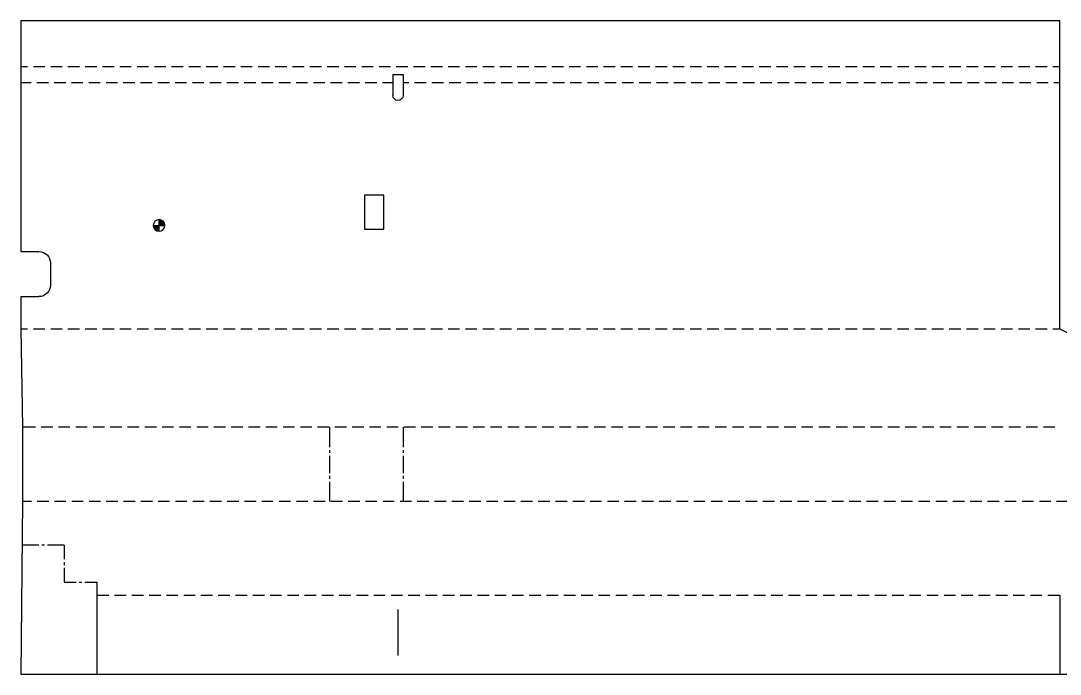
# Model space of a CAD drawing. Header units: millimetres. Extents: x -468 to 483, y -337 to 336.
# Drawn here: x -468 to 105, y -25 to 336 of the extents above; entities that cross this region are included whole.
import ezdxf

# ---------------------------------------------------------------- set-up
doc = ezdxf.new("R2010")
doc.units = ezdxf.units.MM
doc.header["$MEASUREMENT"] = 0
doc.layers.add('Layer 1', color=7, linetype='Continuous')

msp = doc.modelspace()

# ---------------------------------------------------------------- linework, layer by layer
at = {"layer": 'Layer 1', "lineweight": 30}
for points in [[(-467.7368, 335.6779), (-467.7368, 335.6779), (-467.7368, 208.4874), (-467.7368, 208.4874)], [(105.0121, 335.6779), (105.0121, 335.6779), (-467.7368, 335.6779), (-467.7368, 335.6779)], [(105.0121, 165.7519), (105.0121, 165.7519), (105.0121, 335.6779), (105.0121, 335.6779)], [(-262.6529, 305.9811), (-262.6529, 305.9811), (-257.0014, 305.9811), (-257.0014, 305.9811)], [(-262.6529, 305.9811), (-262.6529, 305.9811), (-262.6529, 294.5722), (-262.6529, 294.5722)], [(-257.0014, 305.9811), (-257.0014, 305.9811), (-257.0014, 294.5722), (-257.0014, 294.5722)], [(-267.5213, 220.7852), (-267.5213, 220.7852), (-267.5213, 239.5389), (-267.5213, 239.5389)], [(-278.2316, 220.7852), (-278.2316, 220.7852), (-267.5213, 220.7852), (-267.5213, 220.7852)], [(-467.7368, 208.4874), (-467.7368, 208.4874), (-457.7884, 208.4874), (-457.7884, 208.4874)], [(-457.7779, 208.4874), (-454.265, 208.4874), (-451.4173, 205.6397), (-451.4173, 202.1268)], [(-451.4384, 202.1374), (-451.4384, 202.1374), (-451.4384, 189.9666), (-451.4384, 189.9666)], [(-451.4173, 189.956), (-451.4173, 186.4431), (-454.265, 183.5954), (-457.7779, 183.5954)], [(-467.7368, 183.6166), (-467.7368, 183.6166), (-467.7368, 165.7519), (-467.7368, 165.7519)], [(-467.7368, 183.6166), (-467.7368, 183.6166), (-457.7884, 183.6166), (-457.7884, 183.6166)], [(-467.7368, 165.7519), (-467.7368, 165.7519), (-466.7419, 111.5864), (-466.7419, 111.5864)], [(105.0121, 165.7519), (105.0121, 165.7519), (201.9554, 115.9467), (201.9554, 115.9467)], [(-466.7419, 111.5864), (-466.7419, 111.5864), (-466.7419, 70.6077), (-466.7419, 70.6077)], [(-466.7419, 70.6077), (-466.7419, 70.6077), (-467.7368, -24.5788), (-467.7368, -24.5788)], [(-425.8691, 18.7494), (-425.8691, 18.7494), (-425.8691, -24.5788), (-425.8691, -24.5788)], [(105.0121, 18.7494), (105.0121, 18.7494), (105.0121, -24.5788), (105.0121, -24.5788)], [(-259.8166, 11.1717), (-259.8166, 11.1717), (-259.8166, -14.2494), (-259.8166, -14.2494)], [(-467.7368, -24.5788), (-467.7368, -24.5788), (237.5577, -24.5788), (237.5577, -24.5788)]]:
    msp.add_open_spline(points, degree=3, dxfattribs=at)
at = {"layer": 'Layer 1', "color": 5, "lineweight": 30}
for points in [[(-463.9479, 310.2779), (-463.9479, 310.2779), (-467.7368, 310.2779), (-467.7368, 310.2779)], [(-454.4229, 310.2779), (-454.4229, 310.2779), (-460.7729, 310.2779), (-460.7729, 310.2779)], [(-444.8979, 310.2779), (-444.8979, 310.2779), (-451.2479, 310.2779), (-451.2479, 310.2779)], [(-435.3729, 310.2779), (-435.3729, 310.2779), (-441.7229, 310.2779), (-441.7229, 310.2779)], [(-425.8479, 310.2779), (-425.8479, 310.2779), (-432.1979, 310.2779), (-432.1979, 310.2779)], [(-416.3229, 310.2779), (-416.3229, 310.2779), (-422.6729, 310.2779), (-422.6729, 310.2779)], [(-406.7979, 310.2779), (-406.7979, 310.2779), (-413.1479, 310.2779), (-413.1479, 310.2779)], [(-397.2729, 310.2779), (-397.2729, 310.2779), (-403.6229, 310.2779), (-403.6229, 310.2779)], [(-387.7479, 310.2779), (-387.7479, 310.2779), (-394.0979, 310.2779), (-394.0979, 310.2779)], [(-378.2229, 310.2779), (-378.2229, 310.2779), (-384.5729, 310.2779), (-384.5729, 310.2779)], [(-368.6979, 310.2779), (-368.6979, 310.2779), (-375.0479, 310.2779), (-375.0479, 310.2779)], [(-359.1729, 310.2779), (-359.1729, 310.2779), (-365.5229, 310.2779), (-365.5229, 310.2779)], [(-349.6479, 310.2779), (-349.6479, 310.2779), (-355.9979, 310.2779), (-355.9979, 310.2779)], [(-340.1229, 310.2779), (-340.1229, 310.2779), (-346.4729, 310.2779), (-346.4729, 310.2779)], [(-330.5979, 310.2779), (-330.5979, 310.2779), (-336.9479, 310.2779), (-336.9479, 310.2779)], [(-321.0518, 310.2779), (-321.0518, 310.2779), (-327.4229, 310.2779), (-327.4229, 310.2779)], [(-311.5268, 310.2779), (-311.5268, 310.2779), (-317.8768, 310.2779), (-317.8768, 310.2779)], [(-302.0018, 310.2779), (-302.0018, 310.2779), (-308.3518, 310.2779), (-308.3518, 310.2779)], [(-292.4768, 310.2779), (-292.4768, 310.2779), (-298.8268, 310.2779), (-298.8268, 310.2779)], [(-282.9518, 310.2779), (-282.9518, 310.2779), (-289.3018, 310.2779), (-289.3018, 310.2779)], [(-273.4268, 310.2779), (-273.4268, 310.2779), (-279.7768, 310.2779), (-279.7768, 310.2779)], [(-263.9018, 310.2779), (-263.9018, 310.2779), (-270.2518, 310.2779), (-270.2518, 310.2779)], [(-254.3768, 310.2779), (-254.3768, 310.2779), (-260.7268, 310.2779), (-260.7268, 310.2779)], [(-244.8518, 310.2779), (-244.8518, 310.2779), (-251.2018, 310.2779), (-251.2018, 310.2779)], [(-235.3268, 310.2779), (-235.3268, 310.2779), (-241.6768, 310.2779), (-241.6768, 310.2779)], [(-225.8018, 310.2779), (-225.8018, 310.2779), (-232.1518, 310.2779), (-232.1518, 310.2779)], [(-216.2768, 310.2779), (-216.2768, 310.2779), (-222.6268, 310.2779), (-222.6268, 310.2779)], [(-206.7518, 310.2779), (-206.7518, 310.2779), (-213.1018, 310.2779), (-213.1018, 310.2779)], [(-197.2268, 310.2779), (-197.2268, 310.2779), (-203.5768, 310.2779), (-203.5768, 310.2779)], [(-187.7018, 310.2779), (-187.7018, 310.2779), (-194.0518, 310.2779), (-194.0518, 310.2779)], [(-178.1768, 310.2779), (-178.1768, 310.2779), (-184.5268, 310.2779), (-184.5268, 310.2779)], [(-168.6518, 310.2779), (-168.6518, 310.2779), (-175.0018, 310.2779), (-175.0018, 310.2779)], [(-159.1268, 310.2779), (-159.1268, 310.2779), (-165.4768, 310.2779), (-165.4768, 310.2779)], [(-149.6018, 310.2779), (-149.6018, 310.2779), (-155.9518, 310.2779), (-155.9518, 310.2779)], [(-140.0768, 310.2779), (-140.0768, 310.2779), (-146.4268, 310.2779), (-146.4268, 310.2779)], [(-130.5518, 310.2779), (-130.5518, 310.2779), (-136.9018, 310.2779), (-136.9018, 310.2779)], [(-121.0268, 310.2779), (-121.0268, 310.2779), (-127.3768, 310.2779), (-127.3768, 310.2779)], [(-111.5018, 310.2779), (-111.5018, 310.2779), (-117.8518, 310.2779), (-117.8518, 310.2779)], [(-101.9768, 310.2779), (-101.9768, 310.2779), (-108.3268, 310.2779), (-108.3268, 310.2779)], [(-92.4518, 310.2779), (-92.4518, 310.2779), (-98.8018, 310.2779), (-98.8018, 310.2779)], [(-82.9268, 310.2779), (-82.9268, 310.2779), (-89.2768, 310.2779), (-89.2768, 310.2779)], [(-73.4018, 310.2779), (-73.4018, 310.2779), (-79.7518, 310.2779), (-79.7518, 310.2779)], [(-63.8768, 310.2779), (-63.8768, 310.2779), (-70.2268, 310.2779), (-70.2268, 310.2779)], [(-54.3518, 310.2779), (-54.3518, 310.2779), (-60.7018, 310.2779), (-60.7018, 310.2779)], [(-44.8268, 310.2779), (-44.8268, 310.2779), (-51.1768, 310.2779), (-51.1768, 310.2779)], [(-35.3018, 310.2779), (-35.3018, 310.2779), (-41.6518, 310.2779), (-41.6518, 310.2779)], [(-25.7768, 310.2779), (-25.7768, 310.2779), (-32.1268, 310.2779), (-32.1268, 310.2779)], [(-16.2518, 310.2779), (-16.2518, 310.2779), (-22.6018, 310.2779), (-22.6018, 310.2779)], [(-6.7268, 310.2779), (-6.7268, 310.2779), (-13.0768, 310.2779), (-13.0768, 310.2779)], [(2.7982, 310.2779), (2.7982, 310.2779), (-3.5518, 310.2779), (-3.5518, 310.2779)], [(12.3232, 310.2779), (12.3232, 310.2779), (5.9732, 310.2779), (5.9732, 310.2779)], [(21.8482, 310.2779), (21.8482, 310.2779), (15.4982, 310.2779), (15.4982, 310.2779)], [(31.3732, 310.2779), (31.3732, 310.2779), (25.0232, 310.2779), (25.0232, 310.2779)], [(40.8982, 310.2779), (40.8982, 310.2779), (34.5482, 310.2779), (34.5482, 310.2779)], [(50.4232, 310.2779), (50.4232, 310.2779), (44.0732, 310.2779), (44.0732, 310.2779)], [(59.9482, 310.2779), (59.9482, 310.2779), (53.5982, 310.2779), (53.5982, 310.2779)], [(69.4732, 310.2779), (69.4732, 310.2779), (63.1232, 310.2779), (63.1232, 310.2779)], [(78.9982, 310.2779), (78.9982, 310.2779), (72.6482, 310.2779), (72.6482, 310.2779)], [(88.5232, 310.2779), (88.5232, 310.2779), (82.1732, 310.2779), (82.1732, 310.2779)], [(98.0482, 310.2779), (98.0482, 310.2779), (91.6982, 310.2779), (91.6982, 310.2779)], [(105.0121, 310.2779), (105.0121, 310.2779), (101.2232, 310.2779), (101.2232, 310.2779)], [(-467.7368, 301.6207), (-467.7368, 301.6207), (-462.0218, 301.6207), (-462.0218, 301.6207)], [(-458.8468, 301.6207), (-458.8468, 301.6207), (-452.4968, 301.6207), (-452.4968, 301.6207)], [(-449.3218, 301.6207), (-449.3218, 301.6207), (-442.9718, 301.6207), (-442.9718, 301.6207)], [(-439.7968, 301.6207), (-439.7968, 301.6207), (-433.4468, 301.6207), (-433.4468, 301.6207)], [(-430.2718, 301.6207), (-430.2718, 301.6207), (-423.9218, 301.6207), (-423.9218, 301.6207)], [(-420.7468, 301.6207), (-420.7468, 301.6207), (-414.3968, 301.6207), (-414.3968, 301.6207)], [(-411.2218, 301.6207), (-411.2218, 301.6207), (-404.8718, 301.6207), (-404.8718, 301.6207)], [(-401.6968, 301.6207), (-401.6968, 301.6207), (-395.3468, 301.6207), (-395.3468, 301.6207)], [(-392.1718, 301.6207), (-392.1718, 301.6207), (-385.8218, 301.6207), (-385.8218, 301.6207)], [(-382.6468, 301.6207), (-382.6468, 301.6207), (-376.2968, 301.6207), (-376.2968, 301.6207)], [(-373.1218, 301.6207), (-373.1218, 301.6207), (-366.7718, 301.6207), (-366.7718, 301.6207)], [(-363.5968, 301.6207), (-363.5968, 301.6207), (-357.2468, 301.6207), (-357.2468, 301.6207)], [(-354.0718, 301.6207), (-354.0718, 301.6207), (-347.7218, 301.6207), (-347.7218, 301.6207)], [(-344.5468, 301.6207), (-344.5468, 301.6207), (-338.1968, 301.6207), (-338.1968, 301.6207)], [(-335.0218, 301.6207), (-335.0218, 301.6207), (-328.6718, 301.6207), (-328.6718, 301.6207)], [(-325.4968, 301.6207), (-325.4968, 301.6207), (-319.1468, 301.6207), (-319.1468, 301.6207)], [(-315.9718, 301.6207), (-315.9718, 301.6207), (-309.6218, 301.6207), (-309.6218, 301.6207)], [(-306.4468, 301.6207), (-306.4468, 301.6207), (-300.0968, 301.6207), (-300.0968, 301.6207)], [(-296.9218, 301.6207), (-296.9218, 301.6207), (-290.5718, 301.6207), (-290.5718, 301.6207)], [(-287.3968, 301.6207), (-287.3968, 301.6207), (-281.0468, 301.6207), (-281.0468, 301.6207)], [(-277.8718, 301.6207), (-277.8718, 301.6207), (-271.5218, 301.6207), (-271.5218, 301.6207)], [(-268.3468, 301.6207), (-268.3468, 301.6207), (-262.6529, 301.6207), (-262.6529, 301.6207)], [(-257.0014, 301.6207), (-257.0014, 301.6207), (-253.8053, 301.6207), (-253.8053, 301.6207)], [(-250.6303, 301.6207), (-250.6303, 301.6207), (-244.2803, 301.6207), (-244.2803, 301.6207)], [(-241.1053, 301.6207), (-241.1053, 301.6207), (-234.7553, 301.6207), (-234.7553, 301.6207)], [(-231.5803, 301.6207), (-231.5803, 301.6207), (-225.2303, 301.6207), (-225.2303, 301.6207)], [(-222.0553, 301.6207), (-222.0553, 301.6207), (-215.7053, 301.6207), (-215.7053, 301.6207)], [(-212.5303, 301.6207), (-212.5303, 301.6207), (-206.1803, 301.6207), (-206.1803, 301.6207)], [(-203.0053, 301.6207), (-203.0053, 301.6207), (-196.6553, 301.6207), (-196.6553, 301.6207)], [(-193.4803, 301.6207), (-193.4803, 301.6207), (-187.1303, 301.6207), (-187.1303, 301.6207)], [(-183.9553, 301.6207), (-183.9553, 301.6207), (-177.6053, 301.6207), (-177.6053, 301.6207)], [(-174.4303, 301.6207), (-174.4303, 301.6207), (-168.0803, 301.6207), (-168.0803, 301.6207)], [(-164.9053, 301.6207), (-164.9053, 301.6207), (-158.5553, 301.6207), (-158.5553, 301.6207)], [(-155.3591, 301.6207), (-155.3591, 301.6207), (-149.0091, 301.6207), (-149.0091, 301.6207)], [(-145.8341, 301.6207), (-145.8341, 301.6207), (-139.4841, 301.6207), (-139.4841, 301.6207)], [(-136.3091, 301.6207), (-136.3091, 301.6207), (-129.9591, 301.6207), (-129.9591, 301.6207)], [(-126.7841, 301.6207), (-126.7841, 301.6207), (-120.4341, 301.6207), (-120.4341, 301.6207)], [(-117.2591, 301.6207), (-117.2591, 301.6207), (-110.9091, 301.6207), (-110.9091, 301.6207)], [(-107.7341, 301.6207), (-107.7341, 301.6207), (-101.3841, 301.6207), (-101.3841, 301.6207)], [(-98.2091, 301.6207), (-98.2091, 301.6207), (-91.8591, 301.6207), (-91.8591, 301.6207)], [(-88.6841, 301.6207), (-88.6841, 301.6207), (-82.3341, 301.6207), (-82.3341, 301.6207)], [(-79.1591, 301.6207), (-79.1591, 301.6207), (-72.8091, 301.6207), (-72.8091, 301.6207)], [(-69.6341, 301.6207), (-69.6341, 301.6207), (-63.2841, 301.6207), (-63.2841, 301.6207)], [(-60.1091, 301.6207), (-60.1091, 301.6207), (-53.7591, 301.6207), (-53.7591, 301.6207)], [(-50.5841, 301.6207), (-50.5841, 301.6207), (-44.2341, 301.6207), (-44.2341, 301.6207)], [(-41.0591, 301.6207), (-41.0591, 301.6207), (-34.7091, 301.6207), (-34.7091, 301.6207)], [(-31.5341, 301.6207), (-31.5341, 301.6207), (-25.1841, 301.6207), (-25.1841, 301.6207)], [(-22.0091, 301.6207), (-22.0091, 301.6207), (-15.6591, 301.6207), (-15.6591, 301.6207)], [(-12.4841, 301.6207), (-12.4841, 301.6207), (-6.1341, 301.6207), (-6.1341, 301.6207)], [(-2.9591, 301.6207), (-2.9591, 301.6207), (3.3909, 301.6207), (3.3909, 301.6207)], [(6.5659, 301.6207), (6.5659, 301.6207), (12.9159, 301.6207), (12.9159, 301.6207)], [(16.0909, 301.6207), (16.0909, 301.6207), (22.4409, 301.6207), (22.4409, 301.6207)], [(25.6159, 301.6207), (25.6159, 301.6207), (31.9659, 301.6207), (31.9659, 301.6207)], [(35.1409, 301.6207), (35.1409, 301.6207), (41.4909, 301.6207), (41.4909, 301.6207)], [(44.6659, 301.6207), (44.6659, 301.6207), (51.0159, 301.6207), (51.0159, 301.6207)], [(54.1909, 301.6207), (54.1909, 301.6207), (60.5409, 301.6207), (60.5409, 301.6207)], [(63.7159, 301.6207), (63.7159, 301.6207), (70.0659, 301.6207), (70.0659, 301.6207)], [(73.2409, 301.6207), (73.2409, 301.6207), (79.5909, 301.6207), (79.5909, 301.6207)], [(82.7659, 301.6207), (82.7659, 301.6207), (89.1159, 301.6207), (89.1159, 301.6207)], [(92.2909, 301.6207), (92.2909, 301.6207), (98.6409, 301.6207), (98.6409, 301.6207)], [(101.8159, 301.6207), (101.8159, 301.6207), (105.0121, 301.6207), (105.0121, 301.6207)], [(-467.7368, 165.7519), (-467.7368, 165.7519), (-463.9479, 165.7519), (-463.9479, 165.7519)], [(-460.7729, 165.7519), (-460.7729, 165.7519), (-454.4229, 165.7519), (-454.4229, 165.7519)], [(-451.2479, 165.7519), (-451.2479, 165.7519), (-444.8979, 165.7519), (-444.8979, 165.7519)], [(-441.7229, 165.7519), (-441.7229, 165.7519), (-435.3729, 165.7519), (-435.3729, 165.7519)], [(-432.1979, 165.7519), (-432.1979, 165.7519), (-425.8479, 165.7519), (-425.8479, 165.7519)], [(-422.6729, 165.7519), (-422.6729, 165.7519), (-416.3229, 165.7519), (-416.3229, 165.7519)], [(-413.1479, 165.7519), (-413.1479, 165.7519), (-406.7979, 165.7519), (-406.7979, 165.7519)], [(-403.6229, 165.7519), (-403.6229, 165.7519), (-397.2729, 165.7519), (-397.2729, 165.7519)], [(-394.0979, 165.7519), (-394.0979, 165.7519), (-387.7479, 165.7519), (-387.7479, 165.7519)], [(-384.5729, 165.7519), (-384.5729, 165.7519), (-378.2229, 165.7519), (-378.2229, 165.7519)], [(-375.0479, 165.7519), (-375.0479, 165.7519), (-368.6979, 165.7519), (-368.6979, 165.7519)], [(-365.5229, 165.7519), (-365.5229, 165.7519), (-359.1729, 165.7519), (-359.1729, 165.7519)], [(-355.9979, 165.7519), (-355.9979, 165.7519), (-349.6479, 165.7519), (-349.6479, 165.7519)], [(-346.4729, 165.7519), (-346.4729, 165.7519), (-340.1229, 165.7519), (-340.1229, 165.7519)], [(-336.9479, 165.7519), (-336.9479, 165.7519), (-330.5979, 165.7519), (-330.5979, 165.7519)], [(-327.4229, 165.7519), (-327.4229, 165.7519), (-321.0518, 165.7519), (-321.0518, 165.7519)], [(-317.8768, 165.7519), (-317.8768, 165.7519), (-311.5268, 165.7519), (-311.5268, 165.7519)], [(-308.3518, 165.7519), (-308.3518, 165.7519), (-302.0018, 165.7519), (-302.0018, 165.7519)], [(-298.8268, 165.7519), (-298.8268, 165.7519), (-292.4768, 165.7519), (-292.4768, 165.7519)], [(-289.3018, 165.7519), (-289.3018, 165.7519), (-282.9518, 165.7519), (-282.9518, 165.7519)], [(-279.7768, 165.7519), (-279.7768, 165.7519), (-273.4268, 165.7519), (-273.4268, 165.7519)], [(-270.2518, 165.7519), (-270.2518, 165.7519), (-263.9018, 165.7519), (-263.9018, 165.7519)], [(-260.7268, 165.7519), (-260.7268, 165.7519), (-254.3768, 165.7519), (-254.3768, 165.7519)], [(-251.2018, 165.7519), (-251.2018, 165.7519), (-244.8518, 165.7519), (-244.8518, 165.7519)], [(-241.6768, 165.7519), (-241.6768, 165.7519), (-235.3268, 165.7519), (-235.3268, 165.7519)], [(-232.1518, 165.7519), (-232.1518, 165.7519), (-225.8018, 165.7519), (-225.8018, 165.7519)], [(-222.6268, 165.7519), (-222.6268, 165.7519), (-216.2768, 165.7519), (-216.2768, 165.7519)], [(-213.1018, 165.7519), (-213.1018, 165.7519), (-206.7518, 165.7519), (-206.7518, 165.7519)], [(-203.5768, 165.7519), (-203.5768, 165.7519), (-197.2268, 165.7519), (-197.2268, 165.7519)], [(-194.0518, 165.7519), (-194.0518, 165.7519), (-187.7018, 165.7519), (-187.7018, 165.7519)], [(-184.5268, 165.7519), (-184.5268, 165.7519), (-178.1768, 165.7519), (-178.1768, 165.7519)], [(-175.0018, 165.7519), (-175.0018, 165.7519), (-168.6518, 165.7519), (-168.6518, 165.7519)], [(-165.4768, 165.7519), (-165.4768, 165.7519), (-159.1268, 165.7519), (-159.1268, 165.7519)], [(-155.9518, 165.7519), (-155.9518, 165.7519), (-149.6018, 165.7519), (-149.6018, 165.7519)], [(-146.4268, 165.7519), (-146.4268, 165.7519), (-140.0768, 165.7519), (-140.0768, 165.7519)], [(-136.9018, 165.7519), (-136.9018, 165.7519), (-130.5518, 165.7519), (-130.5518, 165.7519)], [(-127.3768, 165.7519), (-127.3768, 165.7519), (-121.0268, 165.7519), (-121.0268, 165.7519)], [(-117.8518, 165.7519), (-117.8518, 165.7519), (-111.5018, 165.7519), (-111.5018, 165.7519)], [(-108.3268, 165.7519), (-108.3268, 165.7519), (-101.9768, 165.7519), (-101.9768, 165.7519)], [(-98.8018, 165.7519), (-98.8018, 165.7519), (-92.4518, 165.7519), (-92.4518, 165.7519)], [(-89.2768, 165.7519), (-89.2768, 165.7519), (-82.9268, 165.7519), (-82.9268, 165.7519)], [(-79.7518, 165.7519), (-79.7518, 165.7519), (-73.4018, 165.7519), (-73.4018, 165.7519)], [(-70.2268, 165.7519), (-70.2268, 165.7519), (-63.8768, 165.7519), (-63.8768, 165.7519)], [(-60.7018, 165.7519), (-60.7018, 165.7519), (-54.3518, 165.7519), (-54.3518, 165.7519)], [(-51.1768, 165.7519), (-51.1768, 165.7519), (-44.8268, 165.7519), (-44.8268, 165.7519)], [(-41.6518, 165.7519), (-41.6518, 165.7519), (-35.3018, 165.7519), (-35.3018, 165.7519)], [(-32.1268, 165.7519), (-32.1268, 165.7519), (-25.7768, 165.7519), (-25.7768, 165.7519)], [(-22.6018, 165.7519), (-22.6018, 165.7519), (-16.2518, 165.7519), (-16.2518, 165.7519)], [(-13.0768, 165.7519), (-13.0768, 165.7519), (-6.7268, 165.7519), (-6.7268, 165.7519)], [(-3.5518, 165.7519), (-3.5518, 165.7519), (2.7982, 165.7519), (2.7982, 165.7519)], [(5.9732, 165.7519), (5.9732, 165.7519), (12.3232, 165.7519), (12.3232, 165.7519)], [(15.4982, 165.7519), (15.4982, 165.7519), (21.8482, 165.7519), (21.8482, 165.7519)], [(25.0232, 165.7519), (25.0232, 165.7519), (31.3732, 165.7519), (31.3732, 165.7519)], [(34.5482, 165.7519), (34.5482, 165.7519), (40.8982, 165.7519), (40.8982, 165.7519)], [(44.0732, 165.7519), (44.0732, 165.7519), (50.4232, 165.7519), (50.4232, 165.7519)], [(53.5982, 165.7519), (53.5982, 165.7519), (59.9482, 165.7519), (59.9482, 165.7519)], [(63.1232, 165.7519), (63.1232, 165.7519), (69.4732, 165.7519), (69.4732, 165.7519)], [(72.6482, 165.7519), (72.6482, 165.7519), (78.9982, 165.7519), (78.9982, 165.7519)], [(82.1732, 165.7519), (82.1732, 165.7519), (88.5232, 165.7519), (88.5232, 165.7519)], [(91.6982, 165.7519), (91.6982, 165.7519), (98.0482, 165.7519), (98.0482, 165.7519)], [(101.2232, 165.7519), (101.2232, 165.7519), (105.0121, 165.7519), (105.0121, 165.7519)], [(-459.6723, 111.5864), (-459.6723, 111.5864), (-466.7419, 111.5864), (-466.7419, 111.5864)], [(-450.1473, 111.5864), (-450.1473, 111.5864), (-456.4973, 111.5864), (-456.4973, 111.5864)], [(-440.6223, 111.5864), (-440.6223, 111.5864), (-446.9723, 111.5864), (-446.9723, 111.5864)], [(-431.0973, 111.5864), (-431.0973, 111.5864), (-437.4473, 111.5864), (-437.4473, 111.5864)], [(-421.5723, 111.5864), (-421.5723, 111.5864), (-427.9223, 111.5864), (-427.9223, 111.5864)], [(-412.0473, 111.5864), (-412.0473, 111.5864), (-418.3973, 111.5864), (-418.3973, 111.5864)], [(-402.5223, 111.5864), (-402.5223, 111.5864), (-408.8723, 111.5864), (-408.8723, 111.5864)], [(-392.9973, 111.5864), (-392.9973, 111.5864), (-399.3473, 111.5864), (-399.3473, 111.5864)], [(-383.4723, 111.5864), (-383.4723, 111.5864), (-389.8223, 111.5864), (-389.8223, 111.5864)], [(-373.9473, 111.5864), (-373.9473, 111.5864), (-380.2973, 111.5864), (-380.2973, 111.5864)], [(-364.4223, 111.5864), (-364.4223, 111.5864), (-370.7723, 111.5864), (-370.7723, 111.5864)], [(-354.8973, 111.5864), (-354.8973, 111.5864), (-361.2473, 111.5864), (-361.2473, 111.5864)], [(-345.3723, 111.5864), (-345.3723, 111.5864), (-351.7223, 111.5864), (-351.7223, 111.5864)], [(-335.8473, 111.5864), (-335.8473, 111.5864), (-342.1973, 111.5864), (-342.1973, 111.5864)], [(-326.3223, 111.5864), (-326.3223, 111.5864), (-332.6723, 111.5864), (-332.6723, 111.5864)], [(-316.7973, 111.5864), (-316.7973, 111.5864), (-323.1473, 111.5864), (-323.1473, 111.5864)], [(-307.2723, 111.5864), (-307.2723, 111.5864), (-313.6223, 111.5864), (-313.6223, 111.5864)], [(-297.7473, 111.5864), (-297.7473, 111.5864), (-304.0973, 111.5864), (-304.0973, 111.5864)], [(-297.5779, 111.5864), (-297.5779, 111.5864), (-297.5779, 100.6221), (-297.5779, 100.6221)], [(-288.2223, 111.5864), (-288.2223, 111.5864), (-294.5723, 111.5864), (-294.5723, 111.5864)], [(-278.6973, 111.5864), (-278.6973, 111.5864), (-285.0473, 111.5864), (-285.0473, 111.5864)], [(-269.1723, 111.5864), (-269.1723, 111.5864), (-275.5223, 111.5864), (-275.5223, 111.5864)], [(-259.6473, 111.5864), (-259.6473, 111.5864), (-265.9973, 111.5864), (-265.9973, 111.5864)], [(-257.0014, 111.5864), (-257.0014, 111.5864), (-257.0014, 100.6221), (-257.0014, 100.6221)], [(-250.1223, 111.5864), (-250.1223, 111.5864), (-256.4723, 111.5864), (-256.4723, 111.5864)], [(-240.5973, 111.5864), (-240.5973, 111.5864), (-246.9473, 111.5864), (-246.9473, 111.5864)], [(-231.0723, 111.5864), (-231.0723, 111.5864), (-237.4223, 111.5864), (-237.4223, 111.5864)], [(-221.5473, 111.5864), (-221.5473, 111.5864), (-227.8973, 111.5864), (-227.8973, 111.5864)], [(-212.0223, 111.5864), (-212.0223, 111.5864), (-218.3723, 111.5864), (-218.3723, 111.5864)], [(-202.4973, 111.5864), (-202.4973, 111.5864), (-208.8473, 111.5864), (-208.8473, 111.5864)], [(-192.9723, 111.5864), (-192.9723, 111.5864), (-199.3223, 111.5864), (-199.3223, 111.5864)], [(-183.4473, 111.5864), (-183.4473, 111.5864), (-189.7973, 111.5864), (-189.7973, 111.5864)], [(-173.9223, 111.5864), (-173.9223, 111.5864), (-180.2723, 111.5864), (-180.2723, 111.5864)], [(-164.3973, 111.5864), (-164.3973, 111.5864), (-170.7473, 111.5864), (-170.7473, 111.5864)], [(-154.8723, 111.5864), (-154.8723, 111.5864), (-161.2223, 111.5864), (-161.2223, 111.5864)], [(-145.3473, 111.5864), (-145.3473, 111.5864), (-151.6973, 111.5864), (-151.6973, 111.5864)], [(-135.8223, 111.5864), (-135.8223, 111.5864), (-142.1723, 111.5864), (-142.1723, 111.5864)], [(-126.2973, 111.5864), (-126.2973, 111.5864), (-132.6473, 111.5864), (-132.6473, 111.5864)], [(-116.7511, 111.5864), (-116.7511, 111.5864), (-123.1223, 111.5864), (-123.1223, 111.5864)], [(-107.2261, 111.5864), (-107.2261, 111.5864), (-113.5761, 111.5864), (-113.5761, 111.5864)], [(-97.7011, 111.5864), (-97.7011, 111.5864), (-104.0511, 111.5864), (-104.0511, 111.5864)], [(-88.1761, 111.5864), (-88.1761, 111.5864), (-94.5261, 111.5864), (-94.5261, 111.5864)], [(-78.6511, 111.5864), (-78.6511, 111.5864), (-85.0011, 111.5864), (-85.0011, 111.5864)], [(-69.1261, 111.5864), (-69.1261, 111.5864), (-75.4761, 111.5864), (-75.4761, 111.5864)], [(-59.6011, 111.5864), (-59.6011, 111.5864), (-65.9511, 111.5864), (-65.9511, 111.5864)], [(-50.0761, 111.5864), (-50.0761, 111.5864), (-56.4261, 111.5864), (-56.4261, 111.5864)], [(-40.5511, 111.5864), (-40.5511, 111.5864), (-46.9011, 111.5864), (-46.9011, 111.5864)], [(-31.0261, 111.5864), (-31.0261, 111.5864), (-37.3761, 111.5864), (-37.3761, 111.5864)], [(-21.5011, 111.5864), (-21.5011, 111.5864), (-27.8511, 111.5864), (-27.8511, 111.5864)], [(-11.9761, 111.5864), (-11.9761, 111.5864), (-18.3261, 111.5864), (-18.3261, 111.5864)], [(-2.4511, 111.5864), (-2.4511, 111.5864), (-8.8011, 111.5864), (-8.8011, 111.5864)], [(7.0739, 111.5864), (7.0739, 111.5864), (0.7239, 111.5864), (0.7239, 111.5864)], [(16.5989, 111.5864), (16.5989, 111.5864), (10.2489, 111.5864), (10.2489, 111.5864)], [(26.1239, 111.5864), (26.1239, 111.5864), (19.7739, 111.5864), (19.7739, 111.5864)], [(35.6489, 111.5864), (35.6489, 111.5864), (29.2989, 111.5864), (29.2989, 111.5864)], [(45.1739, 111.5864), (45.1739, 111.5864), (38.8239, 111.5864), (38.8239, 111.5864)], [(54.6989, 111.5864), (54.6989, 111.5864), (48.3489, 111.5864), (48.3489, 111.5864)], [(64.2239, 111.5864), (64.2239, 111.5864), (57.8739, 111.5864), (57.8739, 111.5864)], [(73.7489, 111.5864), (73.7489, 111.5864), (67.3989, 111.5864), (67.3989, 111.5864)], [(83.2739, 111.5864), (83.2739, 111.5864), (76.9239, 111.5864), (76.9239, 111.5864)], [(92.7989, 111.5864), (92.7989, 111.5864), (86.4489, 111.5864), (86.4489, 111.5864)], [(102.3239, 111.5864), (102.3239, 111.5864), (95.9739, 111.5864), (95.9739, 111.5864)], [(-297.5779, 99.0346), (-297.5779, 99.0346), (-297.5779, 97.4471), (-297.5779, 97.4471)], [(-257.0014, 99.0346), (-257.0014, 99.0346), (-257.0014, 97.4471), (-257.0014, 97.4471)], [(-297.5779, 95.8596), (-297.5779, 95.8596), (-297.5779, 86.3346), (-297.5779, 86.3346)], [(-257.0014, 95.8596), (-257.0014, 95.8596), (-257.0014, 86.3346), (-257.0014, 86.3346)], [(-297.5779, 84.7471), (-297.5779, 84.7471), (-297.5779, 83.1596), (-297.5779, 83.1596)], [(-297.5779, 81.5721), (-297.5779, 81.5721), (-297.5779, 70.6077), (-297.5779, 70.6077)], [(-257.0014, 84.7471), (-257.0014, 84.7471), (-257.0014, 83.1596), (-257.0014, 83.1596)], [(-257.0014, 81.5721), (-257.0014, 81.5721), (-257.0014, 70.6077), (-257.0014, 70.6077)], [(-461.8736, 70.6077), (-461.8736, 70.6077), (-466.7419, 70.6077), (-466.7419, 70.6077)], [(-452.3486, 70.6077), (-452.3486, 70.6077), (-458.6986, 70.6077), (-458.6986, 70.6077)], [(-442.8236, 70.6077), (-442.8236, 70.6077), (-449.1736, 70.6077), (-449.1736, 70.6077)], [(-433.2986, 70.6077), (-433.2986, 70.6077), (-439.6486, 70.6077), (-439.6486, 70.6077)], [(-423.7736, 70.6077), (-423.7736, 70.6077), (-430.1236, 70.6077), (-430.1236, 70.6077)], [(-414.2486, 70.6077), (-414.2486, 70.6077), (-420.5986, 70.6077), (-420.5986, 70.6077)], [(-404.7236, 70.6077), (-404.7236, 70.6077), (-411.0736, 70.6077), (-411.0736, 70.6077)], [(-395.1986, 70.6077), (-395.1986, 70.6077), (-401.5486, 70.6077), (-401.5486, 70.6077)], [(-385.6736, 70.6077), (-385.6736, 70.6077), (-392.0236, 70.6077), (-392.0236, 70.6077)], [(-376.1486, 70.6077), (-376.1486, 70.6077), (-382.4986, 70.6077), (-382.4986, 70.6077)], [(-366.6236, 70.6077), (-366.6236, 70.6077), (-372.9736, 70.6077), (-372.9736, 70.6077)], [(-357.0986, 70.6077), (-357.0986, 70.6077), (-363.4486, 70.6077), (-363.4486, 70.6077)], [(-347.5736, 70.6077), (-347.5736, 70.6077), (-353.9236, 70.6077), (-353.9236, 70.6077)], [(-338.0486, 70.6077), (-338.0486, 70.6077), (-344.3986, 70.6077), (-344.3986, 70.6077)], [(-328.5236, 70.6077), (-328.5236, 70.6077), (-334.8736, 70.6077), (-334.8736, 70.6077)], [(-318.9986, 70.6077), (-318.9986, 70.6077), (-325.3486, 70.6077), (-325.3486, 70.6077)], [(-309.4736, 70.6077), (-309.4736, 70.6077), (-315.8236, 70.6077), (-315.8236, 70.6077)], [(-299.9486, 70.6077), (-299.9486, 70.6077), (-306.2986, 70.6077), (-306.2986, 70.6077)], [(-290.4236, 70.6077), (-290.4236, 70.6077), (-296.7736, 70.6077), (-296.7736, 70.6077)], [(-280.8986, 70.6077), (-280.8986, 70.6077), (-287.2486, 70.6077), (-287.2486, 70.6077)], [(-271.3736, 70.6077), (-271.3736, 70.6077), (-277.7236, 70.6077), (-277.7236, 70.6077)], [(-261.8486, 70.6077), (-261.8486, 70.6077), (-268.1986, 70.6077), (-268.1986, 70.6077)], [(-252.3236, 70.6077), (-252.3236, 70.6077), (-258.6736, 70.6077), (-258.6736, 70.6077)], [(-242.7986, 70.6077), (-242.7986, 70.6077), (-249.1486, 70.6077), (-249.1486, 70.6077)], [(-233.2736, 70.6077), (-233.2736, 70.6077), (-239.6236, 70.6077), (-239.6236, 70.6077)], [(-223.7486, 70.6077), (-223.7486, 70.6077), (-230.0986, 70.6077), (-230.0986, 70.6077)], [(-214.2236, 70.6077), (-214.2236, 70.6077), (-220.5736, 70.6077), (-220.5736, 70.6077)], [(-204.6986, 70.6077), (-204.6986, 70.6077), (-211.0486, 70.6077), (-211.0486, 70.6077)], [(-195.1736, 70.6077), (-195.1736, 70.6077), (-201.5236, 70.6077), (-201.5236, 70.6077)], [(-185.6486, 70.6077), (-185.6486, 70.6077), (-191.9986, 70.6077), (-191.9986, 70.6077)], [(-176.1236, 70.6077), (-176.1236, 70.6077), (-182.4736, 70.6077), (-182.4736, 70.6077)], [(-166.5986, 70.6077), (-166.5986, 70.6077), (-172.9486, 70.6077), (-172.9486, 70.6077)], [(-157.0736, 70.6077), (-157.0736, 70.6077), (-163.4236, 70.6077), (-163.4236, 70.6077)], [(-147.5486, 70.6077), (-147.5486, 70.6077), (-153.8986, 70.6077), (-153.8986, 70.6077)], [(-138.0236, 70.6077), (-138.0236, 70.6077), (-144.3736, 70.6077), (-144.3736, 70.6077)], [(-128.4986, 70.6077), (-128.4986, 70.6077), (-134.8486, 70.6077), (-134.8486, 70.6077)], [(-118.9736, 70.6077), (-118.9736, 70.6077), (-125.3236, 70.6077), (-125.3236, 70.6077)], [(-109.4486, 70.6077), (-109.4486, 70.6077), (-115.7986, 70.6077), (-115.7986, 70.6077)], [(-99.9236, 70.6077), (-99.9236, 70.6077), (-106.2736, 70.6077), (-106.2736, 70.6077)], [(-90.3986, 70.6077), (-90.3986, 70.6077), (-96.7486, 70.6077), (-96.7486, 70.6077)], [(-80.8736, 70.6077), (-80.8736, 70.6077), (-87.2236, 70.6077), (-87.2236, 70.6077)], [(-71.3486, 70.6077), (-71.3486, 70.6077), (-77.6986, 70.6077), (-77.6986, 70.6077)], [(-61.8236, 70.6077), (-61.8236, 70.6077), (-68.1736, 70.6077), (-68.1736, 70.6077)], [(-52.2986, 70.6077), (-52.2986, 70.6077), (-58.6486, 70.6077), (-58.6486, 70.6077)], [(-42.7736, 70.6077), (-42.7736, 70.6077), (-49.1236, 70.6077), (-49.1236, 70.6077)], [(-33.2486, 70.6077), (-33.2486, 70.6077), (-39.5986, 70.6077), (-39.5986, 70.6077)], [(-23.7236, 70.6077), (-23.7236, 70.6077), (-30.0736, 70.6077), (-30.0736, 70.6077)], [(-14.1986, 70.6077), (-14.1986, 70.6077), (-20.5486, 70.6077), (-20.5486, 70.6077)], [(-4.6736, 70.6077), (-4.6736, 70.6077), (-11.0236, 70.6077), (-11.0236, 70.6077)], [(4.8514, 70.6077), (4.8514, 70.6077), (-1.4986, 70.6077), (-1.4986, 70.6077)], [(14.3764, 70.6077), (14.3764, 70.6077), (8.0264, 70.6077), (8.0264, 70.6077)], [(23.9014, 70.6077), (23.9014, 70.6077), (17.5514, 70.6077), (17.5514, 70.6077)], [(33.4264, 70.6077), (33.4264, 70.6077), (27.0764, 70.6077), (27.0764, 70.6077)], [(42.9514, 70.6077), (42.9514, 70.6077), (36.6014, 70.6077), (36.6014, 70.6077)], [(52.4764, 70.6077), (52.4764, 70.6077), (46.1264, 70.6077), (46.1264, 70.6077)], [(62.0014, 70.6077), (62.0014, 70.6077), (55.6514, 70.6077), (55.6514, 70.6077)], [(71.5264, 70.6077), (71.5264, 70.6077), (65.1764, 70.6077), (65.1764, 70.6077)], [(81.0514, 70.6077), (81.0514, 70.6077), (74.7014, 70.6077), (74.7014, 70.6077)], [(90.5764, 70.6077), (90.5764, 70.6077), (84.2264, 70.6077), (84.2264, 70.6077)], [(100.1014, 70.6077), (100.1014, 70.6077), (93.7514, 70.6077), (93.7514, 70.6077)], [(109.6264, 70.6077), (109.6264, 70.6077), (103.2764, 70.6077), (103.2764, 70.6077)], [(-457.7673, 46.5624), (-457.7673, 46.5624), (-466.9959, 46.5624), (-466.9959, 46.5624)], [(-454.5923, 46.5624), (-454.5923, 46.5624), (-456.1798, 46.5624), (-456.1798, 46.5624)], [(-443.7973, 46.5624), (-443.7973, 46.5624), (-453.0048, 46.5624), (-453.0048, 46.5624)], [(-443.7973, 46.5624), (-443.7973, 46.5624), (-443.7973, 38.7731), (-443.7973, 38.7731)], [(-443.7973, 37.1856), (-443.7973, 37.1856), (-443.7973, 35.5981), (-443.7973, 35.5981)], [(-443.7973, 34.0106), (-443.7973, 34.0106), (-443.7973, 26.2212), (-443.7973, 26.2212)], [(-443.7973, 26.2212), (-443.7973, 26.2212), (-437.2144, 26.2212), (-437.2144, 26.2212)], [(-435.6269, 26.2212), (-435.6269, 26.2212), (-434.0394, 26.2212), (-434.0394, 26.2212)], [(-432.4519, 26.2212), (-432.4519, 26.2212), (-425.8691, 26.2212), (-425.8691, 26.2212)], [(-425.8691, 26.2212), (-425.8691, 26.2212), (-425.8691, 18.7494), (-425.8691, 18.7494)], [(-419.2016, 18.7494), (-419.2016, 18.7494), (-425.8691, 18.7494), (-425.8691, 18.7494)], [(-409.6766, 18.7494), (-409.6766, 18.7494), (-416.0266, 18.7494), (-416.0266, 18.7494)], [(-400.1516, 18.7494), (-400.1516, 18.7494), (-406.5016, 18.7494), (-406.5016, 18.7494)], [(-390.6266, 18.7494), (-390.6266, 18.7494), (-396.9766, 18.7494), (-396.9766, 18.7494)], [(-381.1016, 18.7494), (-381.1016, 18.7494), (-387.4516, 18.7494), (-387.4516, 18.7494)], [(-371.5766, 18.7494), (-371.5766, 18.7494), (-377.9266, 18.7494), (-377.9266, 18.7494)], [(-362.0516, 18.7494), (-362.0516, 18.7494), (-368.4016, 18.7494), (-368.4016, 18.7494)], [(-352.5266, 18.7494), (-352.5266, 18.7494), (-358.8766, 18.7494), (-358.8766, 18.7494)], [(-343.0016, 18.7494), (-343.0016, 18.7494), (-349.3516, 18.7494), (-349.3516, 18.7494)], [(-333.4766, 18.7494), (-333.4766, 18.7494), (-339.8266, 18.7494), (-339.8266, 18.7494)], [(-323.9516, 18.7494), (-323.9516, 18.7494), (-330.3016, 18.7494), (-330.3016, 18.7494)], [(-314.4266, 18.7494), (-314.4266, 18.7494), (-320.7766, 18.7494), (-320.7766, 18.7494)], [(-304.9016, 18.7494), (-304.9016, 18.7494), (-311.2516, 18.7494), (-311.2516, 18.7494)], [(-295.3766, 18.7494), (-295.3766, 18.7494), (-301.7266, 18.7494), (-301.7266, 18.7494)], [(-285.8516, 18.7494), (-285.8516, 18.7494), (-292.2016, 18.7494), (-292.2016, 18.7494)], [(-276.3266, 18.7494), (-276.3266, 18.7494), (-282.6766, 18.7494), (-282.6766, 18.7494)], [(-266.8016, 18.7494), (-266.8016, 18.7494), (-273.1516, 18.7494), (-273.1516, 18.7494)], [(-257.2766, 18.7494), (-257.2766, 18.7494), (-263.6266, 18.7494), (-263.6266, 18.7494)], [(-247.7516, 18.7494), (-247.7516, 18.7494), (-254.1016, 18.7494), (-254.1016, 18.7494)], [(-238.2054, 18.7494), (-238.2054, 18.7494), (-244.5766, 18.7494), (-244.5766, 18.7494)], [(-228.6804, 18.7494), (-228.6804, 18.7494), (-235.0304, 18.7494), (-235.0304, 18.7494)], [(-219.1554, 18.7494), (-219.1554, 18.7494), (-225.5054, 18.7494), (-225.5054, 18.7494)], [(-209.6304, 18.7494), (-209.6304, 18.7494), (-215.9804, 18.7494), (-215.9804, 18.7494)], [(-200.1054, 18.7494), (-200.1054, 18.7494), (-206.4554, 18.7494), (-206.4554, 18.7494)], [(-190.5804, 18.7494), (-190.5804, 18.7494), (-196.9304, 18.7494), (-196.9304, 18.7494)], [(-181.0554, 18.7494), (-181.0554, 18.7494), (-187.4054, 18.7494), (-187.4054, 18.7494)], [(-171.5304, 18.7494), (-171.5304, 18.7494), (-177.8804, 18.7494), (-177.8804, 18.7494)], [(-162.0054, 18.7494), (-162.0054, 18.7494), (-168.3554, 18.7494), (-168.3554, 18.7494)], [(-152.4804, 18.7494), (-152.4804, 18.7494), (-158.8304, 18.7494), (-158.8304, 18.7494)], [(-142.9554, 18.7494), (-142.9554, 18.7494), (-149.3054, 18.7494), (-149.3054, 18.7494)], [(-133.4304, 18.7494), (-133.4304, 18.7494), (-139.7804, 18.7494), (-139.7804, 18.7494)], [(-123.9054, 18.7494), (-123.9054, 18.7494), (-130.2554, 18.7494), (-130.2554, 18.7494)], [(-114.3804, 18.7494), (-114.3804, 18.7494), (-120.7304, 18.7494), (-120.7304, 18.7494)], [(-104.8554, 18.7494), (-104.8554, 18.7494), (-111.2054, 18.7494), (-111.2054, 18.7494)], [(-95.3304, 18.7494), (-95.3304, 18.7494), (-101.6804, 18.7494), (-101.6804, 18.7494)], [(-85.8054, 18.7494), (-85.8054, 18.7494), (-92.1554, 18.7494), (-92.1554, 18.7494)], [(-76.2804, 18.7494), (-76.2804, 18.7494), (-82.6304, 18.7494), (-82.6304, 18.7494)], [(-66.7554, 18.7494), (-66.7554, 18.7494), (-73.1054, 18.7494), (-73.1054, 18.7494)], [(-57.2304, 18.7494), (-57.2304, 18.7494), (-63.5804, 18.7494), (-63.5804, 18.7494)], [(-47.7054, 18.7494), (-47.7054, 18.7494), (-54.0554, 18.7494), (-54.0554, 18.7494)], [(-38.1804, 18.7494), (-38.1804, 18.7494), (-44.5304, 18.7494), (-44.5304, 18.7494)], [(-28.6554, 18.7494), (-28.6554, 18.7494), (-35.0054, 18.7494), (-35.0054, 18.7494)], [(-19.1304, 18.7494), (-19.1304, 18.7494), (-25.4804, 18.7494), (-25.4804, 18.7494)], [(-9.6054, 18.7494), (-9.6054, 18.7494), (-15.9554, 18.7494), (-15.9554, 18.7494)], [(-0.0804, 18.7494), (-0.0804, 18.7494), (-6.4304, 18.7494), (-6.4304, 18.7494)], [(9.4446, 18.7494), (9.4446, 18.7494), (3.0946, 18.7494), (3.0946, 18.7494)], [(18.9696, 18.7494), (18.9696, 18.7494), (12.6196, 18.7494), (12.6196, 18.7494)], [(28.4946, 18.7494), (28.4946, 18.7494), (22.1446, 18.7494), (22.1446, 18.7494)], [(38.0196, 18.7494), (38.0196, 18.7494), (31.6696, 18.7494), (31.6696, 18.7494)], [(47.5446, 18.7494), (47.5446, 18.7494), (41.1946, 18.7494), (41.1946, 18.7494)], [(57.0696, 18.7494), (57.0696, 18.7494), (50.7196, 18.7494), (50.7196, 18.7494)], [(66.5946, 18.7494), (66.5946, 18.7494), (60.2446, 18.7494), (60.2446, 18.7494)], [(76.1196, 18.7494), (76.1196, 18.7494), (69.7696, 18.7494), (69.7696, 18.7494)], [(85.6446, 18.7494), (85.6446, 18.7494), (79.2946, 18.7494), (79.2946, 18.7494)], [(95.1696, 18.7494), (95.1696, 18.7494), (88.8196, 18.7494), (88.8196, 18.7494)], [(105.0121, 18.7494), (105.0121, 18.7494), (98.3446, 18.7494), (98.3446, 18.7494)]]:
    msp.add_open_spline(points, degree=3, dxfattribs=at)
at = {"layer": 'Layer 1', "lineweight": 30}
for points in [[(-256.9803, 294.5617), (-256.9803, 293.001), (-258.2454, 291.7359), (-259.806, 291.7359), (-261.3666, 291.7359), (-262.6318, 293.001), (-262.6318, 294.5617)], [(-267.5213, 239.5389), (-267.5213, 239.5389), (-278.2316, 239.5389), (-278.2316, 239.5389), (-278.2316, 239.5389), (-278.2316, 220.7852), (-278.2316, 220.7852)]]:
    msp.add_open_spline(points, degree=3, knots=[0, 0, 0, 0, 0.5, 0.5, 0.5, 1, 1, 1, 1], dxfattribs=at)
at = {"layer": 'Layer 1', "color": 144, "lineweight": 30}
msp.add_open_spline([(-388.3406, 222.8702), (-388.3406, 221.1108), (-389.7668, 219.6846), (-391.5262, 219.6846), (-393.2855, 219.6846), (-394.7118, 221.1108), (-394.7118, 222.8702), (-394.7118, 224.6295), (-393.2855, 226.0557), (-391.5262, 226.0557), (-389.7668, 226.0557), (-388.3406, 224.6295), (-388.3406, 222.8702)], degree=3, knots=[0, 0, 0, 0, 0.25, 0.25, 0.25, 0.5, 0.5, 0.5, 0.75, 0.75, 0.75, 1, 1, 1, 1], dxfattribs=at)
at = {"layer": 'Layer 1', "color": 144, "lineweight": 0}
for points in [[(-391.5368, 226.0134), (-391.5368, 226.0134), (-391.0499, 226.0134), (-391.0499, 226.0134), (-391.0499, 226.0134), (-391.5368, 226.0557), (-391.5368, 226.0557), (-391.5368, 226.0557), (-391.5368, 226.0134), (-391.5368, 226.0134)], [(-391.5368, 225.9076), (-391.5368, 225.9076), (-391.5368, 226.0134), (-391.5368, 226.0134), (-391.5368, 226.0134), (-391.0499, 226.0134), (-391.0499, 226.0134), (-391.0499, 226.0134), (-391.5368, 225.9076), (-391.5368, 225.9076)], [(-391.5368, 225.9076), (-391.5368, 225.9076), (-390.5631, 225.9076), (-390.5631, 225.9076), (-390.5631, 225.9076), (-391.0499, 226.0134), (-391.0499, 226.0134), (-391.0499, 226.0134), (-391.5368, 225.9076), (-391.5368, 225.9076)], [(-390.0974, 225.7171), (-390.0974, 225.7171), (-391.5368, 225.7171), (-391.5368, 225.7171), (-391.5368, 225.7171), (-390.5631, 225.9076), (-390.5631, 225.9076), (-390.5631, 225.9076), (-390.0974, 225.7171), (-390.0974, 225.7171)], [(-391.5368, 225.7171), (-391.5368, 225.7171), (-390.5631, 225.9076), (-390.5631, 225.9076), (-390.5631, 225.9076), (-391.5368, 225.9076), (-391.5368, 225.9076), (-391.5368, 225.9076), (-391.5368, 225.7171), (-391.5368, 225.7171)], [(-389.6741, 225.4419), (-389.6741, 225.4419), (-391.5368, 225.4419), (-391.5368, 225.4419), (-391.5368, 225.4419), (-390.0974, 225.7171), (-390.0974, 225.7171), (-390.0974, 225.7171), (-389.6741, 225.4419), (-389.6741, 225.4419)], [(-391.5368, 225.4419), (-391.5368, 225.4419), (-390.0974, 225.7171), (-390.0974, 225.7171), (-390.0974, 225.7171), (-391.5368, 225.7171), (-391.5368, 225.7171), (-391.5368, 225.7171), (-391.5368, 225.4419), (-391.5368, 225.4419)], [(-389.2931, 225.1244), (-389.2931, 225.1244), (-391.5368, 225.1244), (-391.5368, 225.1244), (-391.5368, 225.1244), (-389.6741, 225.4419), (-389.6741, 225.4419), (-389.6741, 225.4419), (-389.2931, 225.1244), (-389.2931, 225.1244)], [(-391.5368, 225.1244), (-391.5368, 225.1244), (-389.6741, 225.4419), (-389.6741, 225.4419), (-389.6741, 225.4419), (-391.5368, 225.4419), (-391.5368, 225.4419), (-391.5368, 225.4419), (-391.5368, 225.1244), (-391.5368, 225.1244)], [(-388.9756, 224.7434), (-388.9756, 224.7434), (-391.5368, 224.7434), (-391.5368, 224.7434), (-391.5368, 224.7434), (-389.2931, 225.1244), (-389.2931, 225.1244), (-389.2931, 225.1244), (-388.9756, 224.7434), (-388.9756, 224.7434)], [(-391.5368, 224.7434), (-391.5368, 224.7434), (-389.2931, 225.1244), (-389.2931, 225.1244), (-389.2931, 225.1244), (-391.5368, 225.1244), (-391.5368, 225.1244), (-391.5368, 225.1244), (-391.5368, 224.7434), (-391.5368, 224.7434)], [(-388.7216, 224.3201), (-388.7216, 224.3201), (-391.5368, 224.3201), (-391.5368, 224.3201), (-391.5368, 224.3201), (-388.9756, 224.7434), (-388.9756, 224.7434), (-388.9756, 224.7434), (-388.7216, 224.3201), (-388.7216, 224.3201)], [(-391.5368, 224.3201), (-391.5368, 224.3201), (-388.9756, 224.7434), (-388.9756, 224.7434), (-388.9756, 224.7434), (-391.5368, 224.7434), (-391.5368, 224.7434), (-391.5368, 224.7434), (-391.5368, 224.3201), (-391.5368, 224.3201)], [(-388.5311, 223.8544), (-388.5311, 223.8544), (-391.5368, 223.8544), (-391.5368, 223.8544), (-391.5368, 223.8544), (-388.7216, 224.3201), (-388.7216, 224.3201), (-388.7216, 224.3201), (-388.5311, 223.8544), (-388.5311, 223.8544)], [(-391.5368, 223.8544), (-391.5368, 223.8544), (-388.7216, 224.3201), (-388.7216, 224.3201), (-388.7216, 224.3201), (-391.5368, 224.3201), (-391.5368, 224.3201), (-391.5368, 224.3201), (-391.5368, 223.8544), (-391.5368, 223.8544)], [(-388.4041, 223.3887), (-388.4041, 223.3887), (-391.5368, 223.3887), (-391.5368, 223.3887), (-391.5368, 223.3887), (-388.5311, 223.8544), (-388.5311, 223.8544), (-388.5311, 223.8544), (-388.4041, 223.3887), (-388.4041, 223.3887)], [(-391.5368, 223.3887), (-391.5368, 223.3887), (-388.5311, 223.8544), (-388.5311, 223.8544), (-388.5311, 223.8544), (-391.5368, 223.8544), (-391.5368, 223.8544), (-391.5368, 223.8544), (-391.5368, 223.3887), (-391.5368, 223.3887)], [(-394.6694, 222.3939), (-394.6694, 222.3939), (-391.5368, 222.8807), (-391.5368, 222.8807), (-391.5368, 222.8807), (-394.7118, 222.8807), (-394.7118, 222.8807), (-394.7118, 222.8807), (-394.6694, 222.3939), (-394.6694, 222.3939)], [(-391.5368, 222.3939), (-391.5368, 222.3939), (-394.6694, 222.3939), (-394.6694, 222.3939), (-394.6694, 222.3939), (-391.5368, 222.8807), (-391.5368, 222.8807), (-391.5368, 222.8807), (-391.5368, 222.3939), (-391.5368, 222.3939)], [(-394.5636, 221.9071), (-394.5636, 221.9071), (-391.5368, 222.3939), (-391.5368, 222.3939), (-391.5368, 222.3939), (-394.6694, 222.3939), (-394.6694, 222.3939), (-394.6694, 222.3939), (-394.5636, 221.9071), (-394.5636, 221.9071)], [(-391.5368, 221.9071), (-391.5368, 221.9071), (-394.5636, 221.9071), (-394.5636, 221.9071), (-394.5636, 221.9071), (-391.5368, 222.3939), (-391.5368, 222.3939), (-391.5368, 222.3939), (-391.5368, 221.9071), (-391.5368, 221.9071)], [(-394.3731, 221.4414), (-394.3731, 221.4414), (-391.5368, 221.9071), (-391.5368, 221.9071), (-391.5368, 221.9071), (-394.5636, 221.9071), (-394.5636, 221.9071), (-394.5636, 221.9071), (-394.3731, 221.4414), (-394.3731, 221.4414)], [(-391.5368, 221.4414), (-391.5368, 221.4414), (-394.3731, 221.4414), (-394.3731, 221.4414), (-394.3731, 221.4414), (-391.5368, 221.9071), (-391.5368, 221.9071), (-391.5368, 221.9071), (-391.5368, 221.4414), (-391.5368, 221.4414)], [(-394.1191, 221.0181), (-394.1191, 221.0181), (-391.5368, 221.4414), (-391.5368, 221.4414), (-391.5368, 221.4414), (-394.3731, 221.4414), (-394.3731, 221.4414), (-394.3731, 221.4414), (-394.1191, 221.0181), (-394.1191, 221.0181)], [(-391.5368, 221.0181), (-391.5368, 221.0181), (-394.1191, 221.0181), (-394.1191, 221.0181), (-394.1191, 221.0181), (-391.5368, 221.4414), (-391.5368, 221.4414), (-391.5368, 221.4414), (-391.5368, 221.0181), (-391.5368, 221.0181)], [(-393.7804, 220.6371), (-393.7804, 220.6371), (-391.5368, 221.0181), (-391.5368, 221.0181), (-391.5368, 221.0181), (-394.1191, 221.0181), (-394.1191, 221.0181), (-394.1191, 221.0181), (-393.7804, 220.6371), (-393.7804, 220.6371)], [(-391.5368, 220.6371), (-391.5368, 220.6371), (-393.7804, 220.6371), (-393.7804, 220.6371), (-393.7804, 220.6371), (-391.5368, 221.0181), (-391.5368, 221.0181), (-391.5368, 221.0181), (-391.5368, 220.6371), (-391.5368, 220.6371)], [(-393.3994, 220.3196), (-393.3994, 220.3196), (-391.5368, 220.6371), (-391.5368, 220.6371), (-391.5368, 220.6371), (-393.7804, 220.6371), (-393.7804, 220.6371), (-393.7804, 220.6371), (-393.3994, 220.3196), (-393.3994, 220.3196)], [(-391.5368, 220.3196), (-391.5368, 220.3196), (-393.3994, 220.3196), (-393.3994, 220.3196), (-393.3994, 220.3196), (-391.5368, 220.6371), (-391.5368, 220.6371), (-391.5368, 220.6371), (-391.5368, 220.3196), (-391.5368, 220.3196)], [(-392.9761, 220.0444), (-392.9761, 220.0444), (-391.5368, 220.3196), (-391.5368, 220.3196), (-391.5368, 220.3196), (-393.3994, 220.3196), (-393.3994, 220.3196), (-393.3994, 220.3196), (-392.9761, 220.0444), (-392.9761, 220.0444)], [(-391.5368, 220.0444), (-391.5368, 220.0444), (-392.9761, 220.0444), (-392.9761, 220.0444), (-392.9761, 220.0444), (-391.5368, 220.3196), (-391.5368, 220.3196), (-391.5368, 220.3196), (-391.5368, 220.0444), (-391.5368, 220.0444)], [(-392.5316, 219.8539), (-392.5316, 219.8539), (-391.5368, 220.0444), (-391.5368, 220.0444), (-391.5368, 220.0444), (-392.9761, 220.0444), (-392.9761, 220.0444), (-392.9761, 220.0444), (-392.5316, 219.8539), (-392.5316, 219.8539)], [(-391.5368, 219.8539), (-391.5368, 219.8539), (-392.5316, 219.8539), (-392.5316, 219.8539), (-392.5316, 219.8539), (-391.5368, 220.0444), (-391.5368, 220.0444), (-391.5368, 220.0444), (-391.5368, 219.8539), (-391.5368, 219.8539)], [(-392.0448, 219.7481), (-392.0448, 219.7481), (-391.5368, 219.8539), (-391.5368, 219.8539), (-391.5368, 219.8539), (-392.5316, 219.8539), (-392.5316, 219.8539), (-392.5316, 219.8539), (-392.0448, 219.7481), (-392.0448, 219.7481)], [(-391.5368, 219.7481), (-391.5368, 219.7481), (-392.0448, 219.7481), (-392.0448, 219.7481), (-392.0448, 219.7481), (-391.5368, 219.8539), (-391.5368, 219.8539), (-391.5368, 219.8539), (-391.5368, 219.7481), (-391.5368, 219.7481)], [(-391.5368, 219.7057), (-391.5368, 219.7057), (-391.5368, 219.7481), (-391.5368, 219.7481), (-391.5368, 219.7481), (-392.0448, 219.7481), (-392.0448, 219.7481), (-392.0448, 219.7481), (-391.5368, 219.7057), (-391.5368, 219.7057)], [(-388.3618, 222.8807), (-388.3618, 222.8807), (-391.5368, 222.8807), (-391.5368, 222.8807), (-391.5368, 222.8807), (-388.4041, 223.3887), (-388.4041, 223.3887), (-388.4041, 223.3887), (-388.3618, 222.8807), (-388.3618, 222.8807)], [(-391.5368, 222.8807), (-391.5368, 222.8807), (-388.4041, 223.3887), (-388.4041, 223.3887), (-388.4041, 223.3887), (-391.5368, 223.3887), (-391.5368, 223.3887), (-391.5368, 223.3887), (-391.5368, 222.8807), (-391.5368, 222.8807)]]:
    msp.add_open_spline(points, degree=3, knots=[0, 0, 0, 0, 0.33333333, 0.33333333, 0.33333333, 0.66666667, 0.66666667, 0.66666667, 1, 1, 1, 1], dxfattribs=at)
at = {"layer": 'Layer 1', "color": 144, "lineweight": 25}
for points in [[(-391.5368, 219.7057), (-391.5368, 219.7057), (-391.5368, 226.0557), (-391.5368, 226.0557)], [(-394.7118, 222.8807), (-394.7118, 222.8807), (-388.3618, 222.8807), (-388.3618, 222.8807)]]:
    msp.add_open_spline(points, degree=3, dxfattribs=at)

doc.saveas('drawing.dxf')
